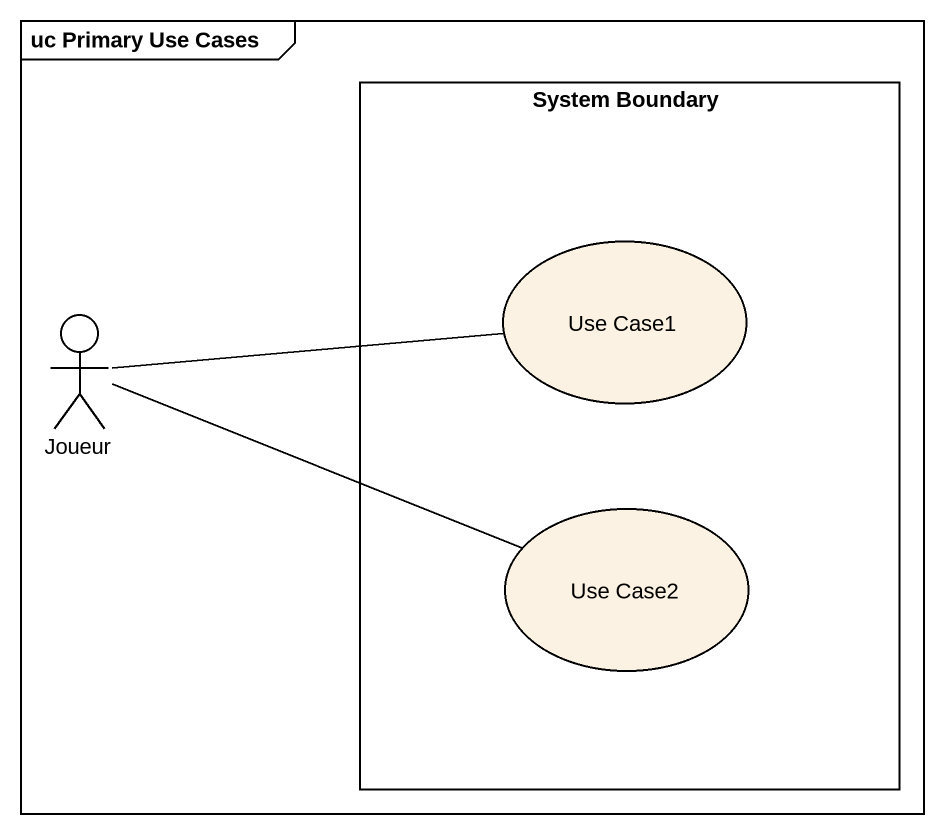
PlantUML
@startuml
mainframe uc Primary Use Cases
rectangle "System Boundary" as System_Boundary {
  usecase "Use Case1" as Use_Case1
  usecase "Use Case2" as Use_Case2
}
actor Joueur
Joueur -right- Use_Case1
Joueur -right- Use_Case2
@enduml
